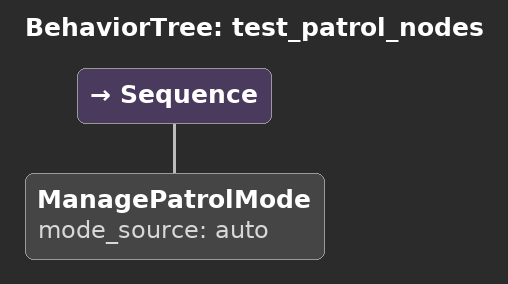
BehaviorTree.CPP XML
<?xml version="1.0" encoding="UTF-8"?>
<root BTCPP_format="4">
  <BehaviorTree ID="test_patrol_nodes">
    <Sequence>
      <!-- 자동 모드: 카메라 밝기 기반으로 자동 결정 (원본 mode_manager_node.py 기본값 사용) -->
      <ManagePatrolMode mode_source="auto"/>
    </Sequence>
  </BehaviorTree>

</root>
